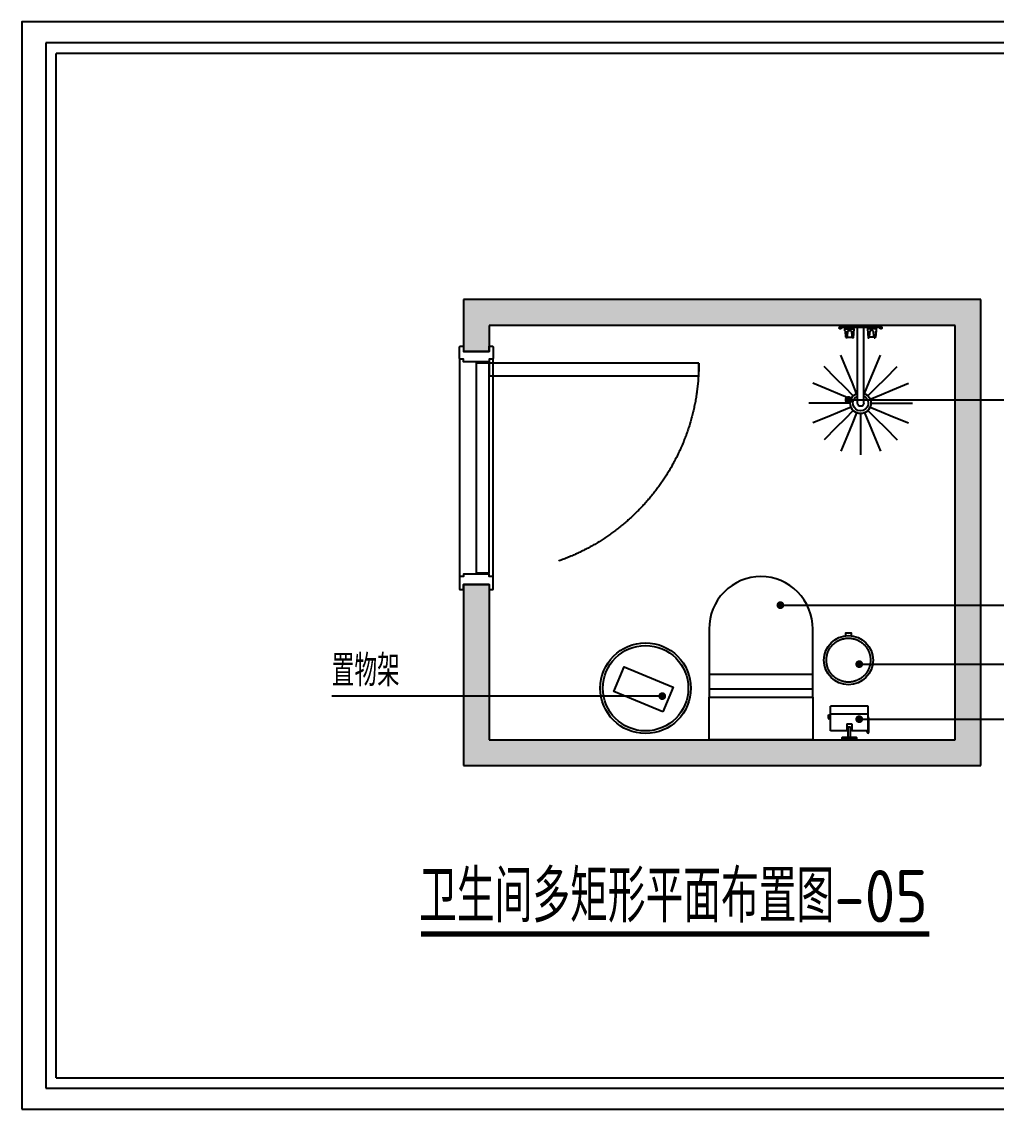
# Model space of a CAD drawing. Extents: x 23971 to 232415, y -48119 to 67869.
# Drawn here: x 208980 to 212746, y -2178 to 2022 of the extents above; entities that cross this region are included whole.
import ezdxf

# ---------------------------------------------------------------- set-up
doc = ezdxf.new("R2010")
doc.units = 0
doc.header["$LTSCALE"] = 1000
doc.header["$MEASUREMENT"] = 0
doc.linetypes.add('DASH', pattern=[0.35, 0.25, -0.1])
doc.linetypes.add('DASHED', pattern=[0.75, 0.5, -0.25])
for name, color, linetype in [('A-rc 混凝土墙', 255, 'Continuous'), ('A-WINDOW-门窗', 153, 'Continuous'), ('D-door门', 42, 'Continuous'), ('D-门套', 42, 'Continuous'), ('DIM_SYMB', 3, 'Continuous'), ('I-furniture-01 活动家具', 145, 'DASH'), ('PM-家具', 146, 'Continuous'), ('PUB_DIM', 3, 'Continuous'), ('PUB_TEXT', 7, 'Continuous'), ('活动家具', 7, 'Continuous')]:
    doc.layers.add(name, color=color, linetype=linetype)
doc.styles.add('_TCH_DIM', font='SIMPLEX', dxfattribs={"bigfont": 'GBCBIG'})
doc.styles.get("Standard").update_dxf_attribs({"font": 'gbenor.shx', "bigfont": 'gbcbig.shx'})
doc.dimstyles.new('ISO-25', dxfattribs={"dimtxt": 2.5, "dimasz": 2.5, "dimexe": 1.25, "dimexo": 0.625, "dimtad": 1, "dimtxsty": 'Standard', "dimcen": 2.5, "dimadec": 0, "dimazin": 0, "dimtfac": 1, "dimtmove": 0, "dimatfit": 3, "dimfxl": 1, "dimarcsym": 0})

# ---------------------------------------------------------------- blocks, each defined once
blk = doc.blocks.new('huasa')
for p, q in [((-145328.2, -22893.6), (-145328.2, -22888)), ((-145303.8, -22893.6), (-145303.8, -22888)), ((-145284.1, -23180.8), (-145284.1, -22888)), ((-145260.1, -23180.8), (-145260.1, -22888)), ((-145240.4, -22893.6), (-145240.4, -22888)), ((-145216, -22893.6), (-145216, -22888)), ((-145331.8, -22902), (-145330, -22926.1)), ((-145330, -22926.1), (-145328.2, -22926.3)), ((-145324, -22926.3), (-145305.6, -22926.3)), ((-145220.2, -22926.3), (-145238.6, -22926.3)), ((-145214.2, -22926.1), (-145216, -22926.3)), ((-145212.4, -22902), (-145214.2, -22926.1))]:
    blk.add_line(p, q)
blk.add_lwpolyline([(-145351.6, -22880.8), (-145351.6, -22885.8, 2.688214), (-145346.6, -22888), (-145197.6, -22888, 2.688214), (-145192.6, -22885.8), (-145192.6, -22880.8)], format="xyb", close=True)
for points in [[(-145332.9, -22901.1), (-145333.5, -22893.6), (-145298.5, -22893.6), (-145301.5, -22928.6), (-145305.4, -22928.6)], [(-145324.2, -22928.6), (-145328, -22928.6)], [(-145211.3, -22901.1), (-145210.7, -22893.6), (-145245.7, -22893.6), (-145242.7, -22928.6), (-145238.8, -22928.6)], [(-145220, -22928.6), (-145216.2, -22928.6)]]:
    blk.add_lwpolyline(points)
for points in [[(-145332.9, -22901.1, -0.246515), (-145329.6, -22907.4), (-145328, -22928.6)], [(-145324.2, -22928.6), (-145322.1, -22907.4, -1), (-145307, -22907.4), (-145305.4, -22928.6)], [(-145220, -22928.6), (-145222.1, -22907.4, 1), (-145237.2, -22907.4), (-145238.8, -22928.6)], [(-145211.3, -22901.1, 0.246515), (-145214.6, -22907.4), (-145216.2, -22928.6)]]:
    blk.add_lwpolyline(points, format="xyb")
for radius, start, end in [(40, 107.4576, 72.5424), (30, 113.5782, 66.4218), (12, 180, 0)]:
    blk.add_arc((-145272.1, -23180.8), radius, start, end)
at = {"layer": 'A-WINDOW-门窗', "color": 250, "linetype": 'DASHED', "ltscale": 2}
for p, q in [((-145323.2, -23057.5), (-145348.6, -22996)), ((-145221, -23057.5), (-145195.6, -22996)), ((-145366.5, -23086.4), (-145413.5, -23039.4)), ((-145305.4, -23100.3), (-145323.2, -23057.5)), ((-145238.8, -23100.3), (-145221, -23057.5)), ((-145177.7, -23086.4), (-145130.7, -23039.4)), ((-145333.7, -23119.2), (-145366.5, -23086.4)), ((-145210.5, -23119.2), (-145177.7, -23086.4)), ((-145395.4, -23129.7), (-145456.9, -23104.2)), ((-145352.6, -23147.5), (-145395.4, -23129.7)), ((-145300.4, -23152.5), (-145333.7, -23119.2)), ((-145287.4, -23143.8), (-145305.4, -23100.3)), ((-145256.8, -23143.8), (-145238.8, -23100.3)), ((-145243.8, -23152.5), (-145210.5, -23119.2)), ((-145191.6, -23147.5), (-145148.8, -23129.7)), ((-145148.8, -23129.7), (-145087.3, -23104.2)), ((-145405.6, -23180.8), (-145472.1, -23180.8)), ((-145359.2, -23180.8), (-145405.6, -23180.8)), ((-145312.1, -23180.8), (-145359.2, -23180.8)), ((-145309.1, -23165.5), (-145352.6, -23147.5)), ((-145235.1, -23165.5), (-145191.6, -23147.5)), ((-145232.1, -23180.8), (-145185, -23180.8)), ((-145185, -23180.8), (-145138.6, -23180.8)), ((-145138.6, -23180.8), (-145072.1, -23180.8)), ((-145352.6, -23214.1), (-145395.4, -23231.9)), ((-145309.1, -23196.1), (-145352.6, -23214.1)), ((-145300.4, -23209.1), (-145333.7, -23242.4)), ((-145287.4, -23217.7), (-145305.4, -23261.2)), ((-145256.8, -23217.7), (-145238.8, -23261.2)), ((-145243.8, -23209.1), (-145210.5, -23242.4)), ((-145235.1, -23196.1), (-145191.6, -23214.1)), ((-145191.6, -23214.1), (-145148.8, -23231.9)), ((-145395.4, -23231.9), (-145456.9, -23257.3)), ((-145333.7, -23242.4), (-145366.5, -23275.2)), ((-145305.4, -23261.2), (-145323.2, -23304.1)), ((-145272.1, -23267.9), (-145272.1, -23314.3)), ((-145238.8, -23261.2), (-145221, -23304.1)), ((-145210.5, -23242.4), (-145177.7, -23275.2)), ((-145148.8, -23231.9), (-145087.3, -23257.3)), ((-145366.5, -23275.2), (-145413.5, -23322.2)), ((-145323.2, -23304.1), (-145348.6, -23365.6)), ((-145221, -23304.1), (-145195.6, -23365.6)), ((-145177.7, -23275.2), (-145130.7, -23322.2)), ((-145272.1, -23314.3), (-145272.1, -23380.8))]:
    blk.add_line(p, q, dxfattribs=at)
at = {"layer": 'I-furniture-01 活动家具', "color": 250}
blk.add_line((-145272.1, -23220.8), (-145272.1, -23267.9), dxfattribs=at)
blk = doc.blocks.new('20kuang')
at = {"color": 251}
for p, q in [((-187899.8, 32554.2), (-193665.6, 32554.2)), ((-193665.6, 32554.2), (-193665.6, 28516.8)), ((-193665.6, 28516.8), (-187899.8, 28516.8))]:
    blk.add_line(p, q, dxfattribs=at)
for p, q in [((-187940.5, 32513.5), (-193624.9, 32513.5)), ((-193624.9, 28557.5), (-193624.9, 32513.5)), ((-193624.9, 28557.5), (-187940.5, 28557.5))]:
    blk.add_line(p, q)
blk.add_lwpolyline([(-193758.5, 28435.5), (-187818.5, 28435.5), (-187818.5, 32635.5), (-193758.5, 32635.5)], close=True)
blk = doc.blocks.new('dgdfgf45242')
at = {"layer": 'A-WINDOW-门窗', "color": 250, "linetype": 'DASHED', "ltscale": 2}
for points in [[(19048.8, 7603.3), (19892.8, 7603.3)], [(19892.8, 7473.3), (19048.8, 7473.3)]]:
    blk.add_lwpolyline(points, dxfattribs=at)
at = {"layer": 'A-WINDOW-门窗', "color": 250, "linetype": 'DASHED', "ltscale": 2, "elevation": 0}
blk.add_lwpolyline([(19115.8, 6678.3), (19065.8, 6678.3), (19065.8, 7488.3), (19115.8, 7488.3), (19115.8, 7478.3), (19115.8, 7478.3), (19115.8, 6688.3), (19115.8, 6688.3), (19115.8, 6678.3)], dxfattribs=at)
at = {"layer": 'A-WINDOW-门窗', "color": 250, "linetype": 'DASHED', "ltscale": 2}
blk.add_arc((19065.8, 7488.3, 0), 810, 270, 0, dxfattribs=at)
at = {"layer": 'D-door门', "ltscale": 0.5, "elevation": 0}
blk.add_lwpolyline([(19875.8, 7538.3), (19875.8, 7488.3), (19065.8, 7488.3), (19065.8, 7538.3), (19075.8, 7538.3), (19075.8, 7538.3), (19865.8, 7538.3), (19865.8, 7538.3), (19875.8, 7538.3)], dxfattribs=at)
at = {"layer": 'D-门套', "lineweight": 25}
for points in [[(19000.8, 7488.3), (19000.8, 7475.3), (19002.8, 7473.3), (19048.8, 7473.3), (19050.8, 7475.3), (19050.8, 7488.3), (19060.8, 7488.3), (19060.8, 7588.3), (19050.8, 7588.3), (19050.8, 7601.3), (19048.8, 7603.3), (19002.8, 7603.3), (19000.8, 7601.3), (19000.8, 7588.3), (19020.8, 7588.3), (19020.8, 7488.3), (19000.8, 7488.3)], [(19940.8, 7488.3), (19940.8, 7475.3), (19938.8, 7473.3), (19892.8, 7473.3), (19890.8, 7475.3), (19890.8, 7488.3), (19880.8, 7488.3), (19880.8, 7588.3), (19890.8, 7588.3), (19890.8, 7601.3), (19892.8, 7603.3), (19938.8, 7603.3), (19940.8, 7601.3), (19940.8, 7588.3), (19920.8, 7588.3), (19920.8, 7488.3), (19940.8, 7488.3)]]:
    blk.add_lwpolyline(points, dxfattribs=at)
blk = doc.blocks.new('matong1')
at = {"color": 250, "linetype": 'DASHED', "ltscale": 2}
blk.add_line((-160656.7, -26288.4), (-160256.7, -26288.4), dxfattribs=at)
blk.add_line((-160256.7, -26343.1), (-160656.7, -26343.1))
blk.add_lwpolyline([(-160656.7, -26113.2, -0.418231), (-160456.7, -25910.4, -0.418231), (-160256.7, -26113.2), (-160256.7, -26376), (-160656.7, -26376), (-160656.7, -26113.2)], format="xyb")
blk.add_lwpolyline([(-160656.7, -26540.4), (-160256.7, -26540.4), (-160256.7, -26376), (-160656.7, -26376)], close=True)
blk = doc.blocks.new('lajitong')
at = {"layer": 'A-WINDOW-门窗', "color": 250, "linetype": 'DASHED', "ltscale": 2}
blk.add_circle((-145482.4, -22437.2), 85, dxfattribs=at)
at = {"layer": 'PM-家具'}
blk.add_lwpolyline([(-145494.3, -22531.5), (-145494.3, -22541.7), (-145470.5, -22541.7), (-145470.5, -22531.5)], dxfattribs=at)
blk.add_circle((-145482.4, -22437.2), 95, dxfattribs=at)
blk = doc.blocks.new('zhuwujia')
at = {"layer": 'PM-家具', "color": 146}
blk.add_lwpolyline([(-144361.2, -21076.3), (-144172.1, -21155.4), (-144212.1, -21250.9), (-144401.2, -21171.8)], close=True, dxfattribs=at)
at = {"layer": 'PM-家具'}
blk.add_circle((-144294.8, -21168), 175, dxfattribs=at)
at = {"layer": 'PM-家具', "color": 252, "true_color": 0x939598}
blk.add_circle((-144294.8, -21168), 165, dxfattribs=at)

msp = doc.modelspace()

# ---------------------------------------------------------------- hatches: boundary and pattern name
at = {"layer": '活动家具'}
h = msp.add_hatch(dxfattribs=at)
h.set_pattern_fill('钢筋混凝土', color=251, scale=10, angle=180)
h.set_pattern_definition([(225, (336646.695, 43155.953), (17.6776695, -17.6776695), []), (230, (336646.695, 43155.95), (-71.726018, 6.275213), [7.5, -82.5]), (175, (336646.695, 43155.95), (13.875133, -75.219213), [6, -66]), (280.4514, (336640.72, 43156.476), (-57.850938, -68.943954), [6.37402, -70.11421]), (226.1842, (336646.695, 43135.95), (-106.724105, 16.5519), [11.25, -123.75]), (276.6356, (336637.8, 43137.33), (-93.46627, -97.41179), [9.56103, -105.1713]), (171.1842, (336646.7, 43135.95), (-93.46619, -97.41186), [9, -99]), (201, (336636.695, 43140.95), (-59.690705, 40.26189), [7.5, -82.5]), (146, (336636.695, 43140.95), (-24.331533, -72.515005), [6, -66]), (251.4514, (336631.72, 43144.31), (-84.022263, -32.25305), [6.37402, -70.11421]), (217.5, (336646.695, 43155.953), (-1.2159855, -33.2893854), [0, -65.2, 0, -67, 0, -66.25]), (187.5, (336646.695, 43155.953), (-26.306954, -39.441171), [0, -38.2, 0, -63.7, 0, -25.25]), (147.5, (336668.995, 43155.953), (-53.3822436, 2.255487), [0, -25, 0, -78, 0, -103.5]), (137.5, (336678.995, 43155.953), (-58.318617, -10.010498), [0, -32.5, 0, -51.8, 0, -73.5])])
h.paths.add_polyline_path([(212586.9, -751), (210786.9, -751), (210786.9, -151), (210686.9, -151), (210686.9, -851), (212686.9, -851), (212686.9, 949), (210686.9, 949), (210686.9, 749), (210786.9, 749), (210786.9, 849), (212586.9, 849)])

# ---------------------------------------------------------------- linework, layer by layer
at = {"layer": 'A-rc 混凝土墙'}
for p, q in [((210686.9, 949), (210686.9, 749)), ((212686.9, 949), (210686.9, 949)), ((212686.9, -851), (212686.9, 949)), ((210786.9, 849), (210786.9, 749)), ((212586.9, 849), (210786.9, 849)), ((212586.9, -751), (212586.9, 849)), ((210786.9, 749), (210686.9, 749)), ((210686.9, -151), (210686.9, -851)), ((210786.9, -151), (210686.9, -151)), ((210786.9, -151), (210786.9, -751)), ((210786.9, -751), (212586.9, -751)), ((210686.9, -851), (212686.9, -851))]:
    msp.add_line(p, q, dxfattribs=at)
at = {"layer": 'A-WINDOW-门窗', "color": 250, "linetype": 'DASHED', "ltscale": 2}
msp.add_line((212106.1, -651.1), (212251.1, -651.1), dxfattribs=at)
at = {"layer": 'DIM_SYMB', "const_width": 21}
msp.add_lwpolyline([(210523.8, -1501.3), (212487.4, -1501.3)], dxfattribs=at)
at = {"layer": 'PM-家具'}
for p, q in [((212106.1, -717), (212106.1, -621)), ((212251.1, -621), (212106.1, -621)), ((212251.1, -717), (212251.1, -621)), ((212096.1, -659.6), (212096.1, -664.9)), ((212106.1, -669.9), (212101.1, -669.9)), ((212102.1, -659.6), (212102.1, -660.9)), ((212105.1, -663.9), (212106.1, -663.9)), ((212253.3, -721.9), (212253.3, -664.9)), ((212168.6, -689.5), (212168.6, -717)), ((212168.6, -689.5), (212188.6, -689.5)), ((212168.6, -708), (212173.6, -708)), ((212168.6, -714), (212173.6, -714)), ((212173.6, -741), (212173.6, -701)), ((212173.6, -701), (212183.6, -701)), ((212183.6, -741), (212183.6, -701)), ((212183.6, -708), (212188.6, -708)), ((212183.6, -714), (212188.6, -714)), ((212188.6, -689.5), (212188.6, -717)), ((212168.6, -717), (212106.1, -717)), ((212206.1, -743), (212151.1, -743)), ((212251.1, -717), (212188.6, -717)), ((212247.3, -721.9), (212247.3, -717))]:
    msp.add_line(p, q, dxfattribs=at)
msp.add_lwpolyline([(212151.1, -751), (212151.1, -743, -0.414214), (212153.1, -741), (212204.1, -741, -0.414214), (212206.1, -743), (212206.1, -751)], format="xyb", close=True, dxfattribs=at)
for centre, radius, start, end in [((212099.1, -659.6), 3, 0, 180), ((212101.1, -664.9), 5, 180, 270), ((212105.1, -660.9), 3, 180, 270), ((212250.3, -664.9), 3, 0, 73.8987), ((212250.3, -721.9), 3, 180, 0)]:
    msp.add_arc(centre, radius, start, end, dxfattribs=at)

# ---------------------------------------------------------------- block references
at = {"color": 146}
msp.add_blockref('20kuang', (402738.7, -30613.5), dxfattribs=at)
at = {"xscale": -1, "rotation": 90}
msp.add_blockref('dgdfgf45242', (218275.2, 19769.8), dxfattribs=at)
at = {"layer": 'PM-家具', "xscale": -1}
for name, p in [('huasa', (66950, 23729.8)), ('matong1', (51380.2, 25789.4))]:
    msp.add_blockref(name, p, dxfattribs=at)
at = {"layer": 'PM-家具', "color": 146, "rotation": 180}
for name, p in [('zhuwujia', (67096.2, -21719.8)), ('lajitong', (66692.7, -22880.7))]:
    msp.add_blockref(name, p, dxfattribs=at)

# ---------------------------------------------------------------- texts
at = {"layer": 'PUB_TEXT', "style": '_TCH_DIM'}
msp.add_text('置物架', height=121.53, dxfattribs=at).set_placement((210178.3, -544.6))
at = {"layer": 'PUB_TEXT'}
msp.add_text('卫生间多矩形平面布置图-05', height=202.553, dxfattribs=at).set_placement((210516, -1456.5))

# ---------------------------------------------------------------- leaders
at = {"layer": 'PUB_DIM'}
for points in [[(212175, 561.6), (213159.6, 561.6)], [(211912, -231.1), (213182.1, -231.1)], [(212216.7, -459), (213192.9, -459)], [(211455.5, -582.4), (210178.3, -582.4)], [(212216.7, -671.6), (213192.9, -671.6)]]:
    msp.add_leader(points, dimstyle='ISO-25', override={"dimscale": 0, "dimasz": 120, "dimtad": 0, "dimldrblk": 'DotSmall', "dimfxl": 100, "dimfxlon": 1, "dimarcsym": 1}, dxfattribs=at)

doc.saveas('drawing.dxf')
